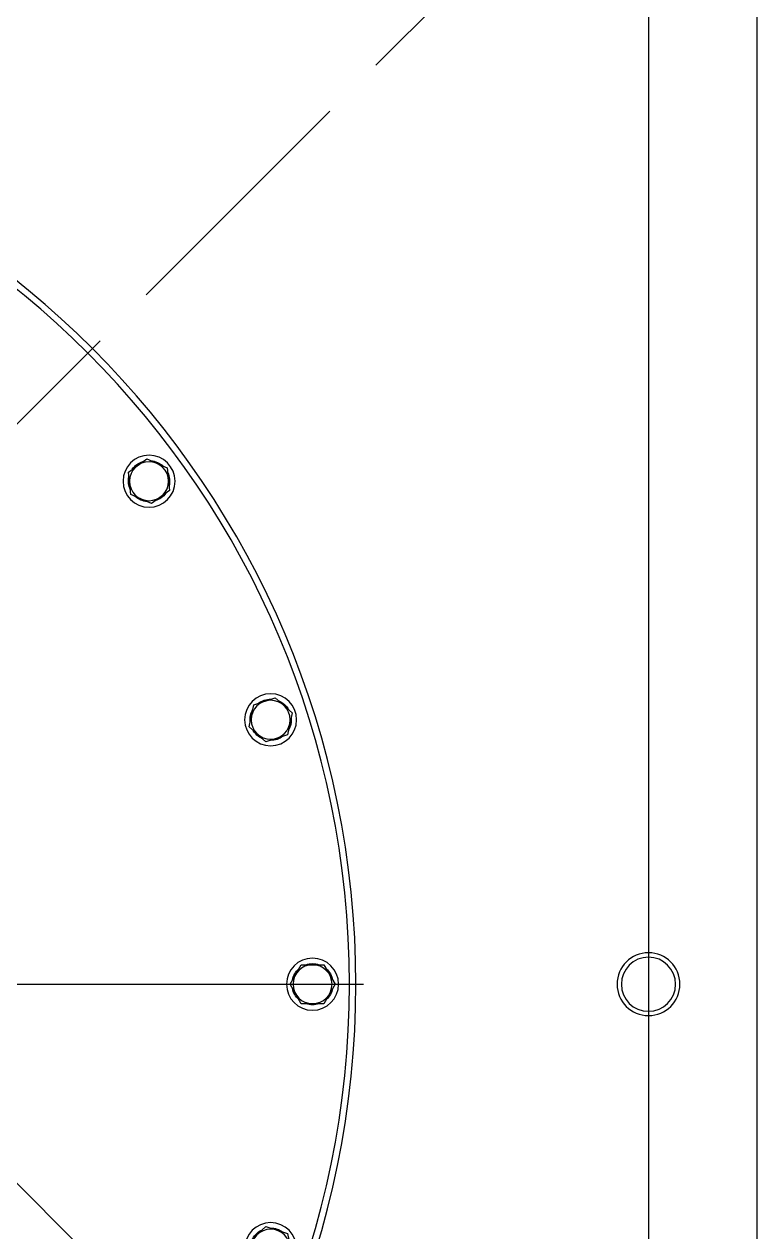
# Model space of a CAD drawing. Header units: millimetres. Extents: x 163705 to 1616509, y 81827 to 302547.
# Drawn here: x 227190 to 227528, y 152976 to 153534 of the extents above; entities that cross this region are included whole.
import ezdxf

# ---------------------------------------------------------------- set-up
doc = ezdxf.new("R2010")
doc.units = ezdxf.units.MM
doc.header["$LTSCALE"] = 10
doc.linetypes.add('ACAD_ISO02W100', pattern=[15, 12, -3])
doc.layers.add('1-文本', color=4, linetype='Continuous', lineweight=0)
doc.layers.add('1-虚线', color=8, linetype='ACAD_ISO02W100', lineweight=0)

# ---------------------------------------------------------------- blocks, each defined once
blk = doc.blocks.new('A$Cf96f6bcf')
at = {"layer": '1-文本', "lineweight": -2}
blk.add_lwpolyline([(-15.9, 8.89), (-21.09, -0.11), (-15.9, -9.11), (-5.51, -9.11), (-0.31, -0.11), (-5.51, 8.89)], close=True, dxfattribs=at)
blk.add_circle((-10.7, -0.11), 12, dxfattribs=at)
for start, end in [(131.3283, 168.6717), (71.3283, 108.6717), (11.3283, 48.6717), (191.3283, 228.6717), (311.3283, 348.6717), (251.3283, 288.6717)]:
    blk.add_arc((-10.7, -0.11), 9.5, start, end, dxfattribs=at)
blk = doc.blocks.new('*X42')
at = {"layer": '1-文本', "lineweight": -2}
blk.add_circle((0, 0), 9, dxfattribs=at)
at = {"layer": '1-文本', "lineweight": -2, "rotation": 341.9999999999995}
blk.add_blockref('A$Cf96f6bcf', (10.21, -3.2), dxfattribs=at)
blk = doc.blocks.new('*X41')
at = {"layer": '1-文本', "lineweight": -2}
for p, rotation in [((6985.73, -26711.14), 287.9999999999996), ((6863.67, -26730.47), 305.9999999999995), ((7107.79, -26730.47), 269.9999999999996), ((7217.9, -26786.57), 251.9999999999996)]:
    blk.add_blockref('*X42', p, dxfattribs=dict(at, rotation=rotation))
blk = doc.blocks.new('A$C9d1c03df')
at = {"layer": '1-文本', "lineweight": -2}
blk.add_line((3.15, 198.22), (-1202.24, 198.22), dxfattribs=at)
blk = doc.blocks.new('*X51')
at = {"ltscale": 2}
blk.add_line((0, 83), (0, 418.5), dxfattribs=at)
blk = doc.blocks.new('A$C2352ff67')
at = {"ltscale": 2}
blk.add_lwpolyline([(2667.18, 50), (2667.18, 1150), (1567.18, 1150), (1567.18, 50)], close=True, dxfattribs=at)
at = {"layer": '1-文本', "lineweight": -2}
blk.add_lwpolyline([(1517.18, 500), (1517.18, 0), (2717.18, 0), (2717.18, 1200), (1517.18, 1200), (1517.18, 700)], dxfattribs=at)
for centre, radius in [((2117.18, 1150), 14.5), ((2117.18, 1150), 12.5), ((2117.18, 600), 415), ((2117.18, 600), 412)]:
    blk.add_circle(centre, radius, dxfattribs=at)
at = {"ltscale": 2}
blk.add_blockref('*X51', (2117.18, 600), dxfattribs=at)
at = {"layer": '1-文本', "lineweight": -2, "rotation": 315}
blk.add_blockref('A$C9d1c03df', (1946.83, 656.69), dxfattribs=at)
at = {"layer": '1-文本', "lineweight": -2}
blk.add_blockref('*X41', (-4868.55, 27706.14), dxfattribs=at)
blk = doc.blocks.new('A$C285bc443')
at = {"layer": '1-虚线'}
blk.add_lwpolyline([(2418.33, 1273.9), (721.27, -423.15), (2418.33, -2120.21, -2.414214)], format="xyb", close=True, dxfattribs=at)
at = {"xscale": -1, "rotation": 180}
blk.add_blockref('A$C2352ff67', (-1395.91, 176.85), dxfattribs=at)
blk = doc.blocks.new('A$C790c3438')
at = {"rotation": 90}
blk.add_blockref('A$C285bc443', (-18639.63, 13363.05), dxfattribs=at)

msp = doc.modelspace()

# ---------------------------------------------------------------- block references
msp.add_blockref('A$C790c3438', (245144.313, 139006.156))

doc.saveas('drawing.dxf')
